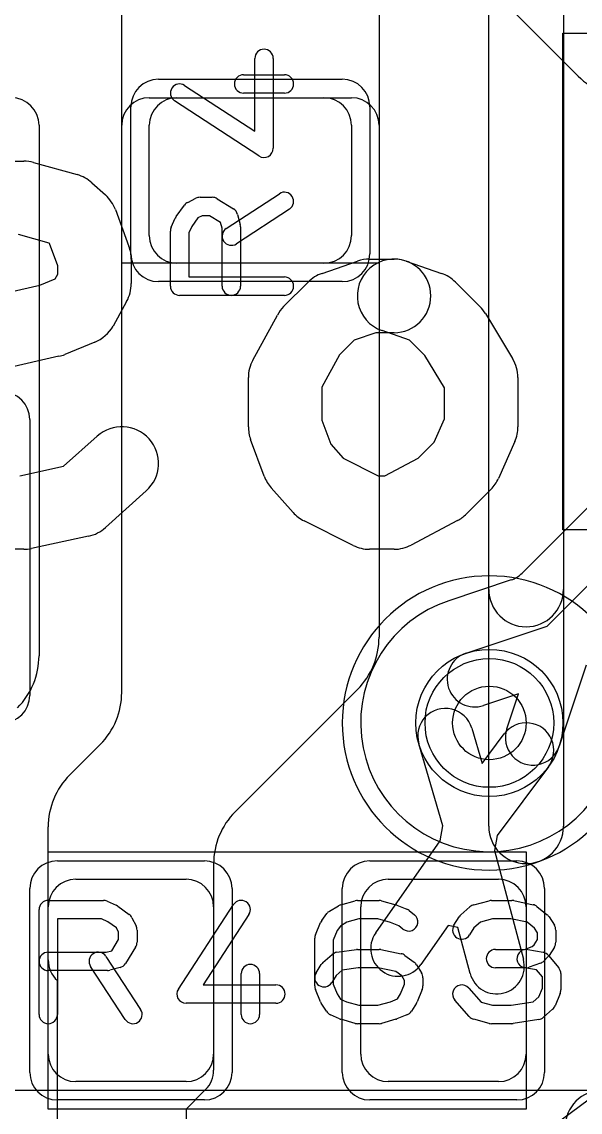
# Model space of a CAD drawing. Extents: x 0 to 20.5, y -0.5 to 20.
# Drawn here: x 3.028 to 4.547, y 9.442 to 12.406 of the extents above; entities that cross this region are included whole.
import ezdxf

# ---------------------------------------------------------------- set-up
doc = ezdxf.new("R2010")
doc.units = 0
for name, color, linetype in [('Hole', 1, 'CONTINUOUS'), ('L1', 3, 'CONTINUOUS'), ('L2', 3, 'CONTINUOUS'), ('L3', 3, 'CONTINUOUS'), ('L4', 3, 'CONTINUOUS'), ('MetalMask-A', 176, 'CONTINUOUS'), ('PartsArea-A', 111, 'CONTINUOUS'), ('PartsSilk-A', 221, 'CONTINUOUS'), ('PartsSilk-B', 221, 'CONTINUOUS'), ('Resist-A', 2, 'CONTINUOUS'), ('Resist-B', 2, 'CONTINUOUS'), ('Silk-A', 140, 'CONTINUOUS'), ('Silk-B', 140, 'CONTINUOUS')]:
    doc.layers.add(name, color=color, linetype=linetype)

msp = doc.modelspace()

# ---------------------------------------------------------------- linework, layer by layer
at = {"layer": 'Hole'}
msp.add_circle((4.3, 10.5), 0.1, dxfattribs=at)
at = {"layer": 'L1'}
for p, q in [((4.54142, 12.25858), (4.25858, 12.54142)), ((3.37497, 12.2), (3.92503, 12.2)), ((3.45, 12.2), (3.85, 12.2)), ((3.075, 12.12503), (3.075, 10.68284)), ((3.3, 10.58284), (3.3, 12.12503)), ((3.375, 11.825), (3.375, 12.125)), ((3.925, 12.125), (3.925, 11.825)), ((4, 12.12503), (4, 10.73284)), ((3.85, 11.75), (3.45, 11.75)), ((3.94142, 10.59142), (3.60858, 10.25858)), ((4.25203, 10.48588), (4.28031, 10.38975)), ((4.28031, 10.38975), (4.34011, 10.47015)), ((3.15858, 10.35858), (3.24142, 10.44142)), ((4.17385, 10.22015), (4.10813, 10.44356)), ((4.46047, 10.38063), (4.32151, 10.19379)), ((3.1, 9.85589), (3.1, 10.21716)), ((4.16658, 10.17951), (4.17385, 10.22015)), ((3.99087, 9.92931), (4.16658, 10.17951)), ((4.32151, 10.19379), (4.31424, 10.15316)), ((4.31424, 10.15316), (4.3925, 9.8576)), ((3.55, 10.11716), (3.55, 9.55605)), ((3.175, 10.075), (3.475, 10.075)), ((4.025, 10.075), (4.325, 10.075)), ((3.1, 9.6), (3.1, 10)), ((3.55, 10), (3.55, 9.6)), ((3.95, 9.6), (3.95, 10)), ((4.4, 10), (4.4, 9.6)), ((4.188, 9.949), (4.11363, 9.84311)), ((4.21438, 9.94429), (4.188, 9.949)), ((4.2475, 9.8192), (4.21438, 9.94429)), ((3.125, 8.72497), (3.125, 9.8)), ((4.17884, 9.1881), (4.71587, 9.5838)), ((3.475, 9.525), (3.175, 9.525)), ((4.325, 9.525), (4.025, 9.525)), ((3.52804, 9.50304), (3.475, 9.45)), ((3.475, 9.45), (3.475, 8.72497))]:
    msp.add_line(p, q, dxfattribs=at)
msp.add_circle((4.3, 10.5), 0.2, dxfattribs=at)
for centre, radius, start, end in [((4.68284, 12.4), 0.2, -135, -90), ((3.00003, 12.12503), 0.07497, 0, 90), ((3.37497, 12.12503), 0.07497, 90, 180), ((3.45, 12.125), 0.075, 90, 180), ((3.85, 12.125), 0.075, 0, 90), ((3.92503, 12.12503), 0.07497, 0, 90), ((3.45, 11.825), 0.075, 180, -90), ((3.85, 11.825), 0.075, -90, 0), ((3.8, 10.73284), 0.2, -45, 0), ((2.875, 10.68284), 0.2, -45, 0), ((3.1, 10.58284), 0.2, -45, 0), ((4.18008, 10.46472), 0.075, 16.38825, -163.60852), ((4.40029, 10.42539), 0.075, -36.64072, 143.35972), ((3.3, 10.21716), 0.2, 135, 180), ((3.75, 10.11716), 0.2, 135, 180), ((3.175, 10), 0.075, 90, 180), ((3.475, 10), 0.075, 0, 90), ((4.025, 10), 0.075, 90, 180), ((4.325, 10), 0.075, 0, 90), ((4.05225, 9.88621), 0.075, 144.92412, -35.07998), ((3.17497, 9.85589), 0.07497, 180, -131.79919), ((4.32, 9.8384), 0.075, -165.167, 14.82997), ((3.175, 9.6), 0.075, 180, -90), ((3.475, 9.6), 0.075, -90, 0), ((4.025, 9.6), 0.075, 180, -90), ((4.325, 9.6), 0.075, -90, 0), ((3.47503, 9.55605), 0.07497, -45, 0)]:
    msp.add_arc(centre, radius, start, end, dxfattribs=at)
at = {"layer": 'L2'}
for start, end in [(90, -90), (-90, 90)]:
    msp.add_arc((4.3, 10.5), 0.40004, start, end, dxfattribs=at)
at = {"layer": 'L3'}
for start, end in [(90, -90), (-90, 90)]:
    msp.add_arc((4.3, 10.5), 0.40004, start, end, dxfattribs=at)
at = {"layer": 'L4'}
for p, q in [((6.24799, 12.76623), (4.38883, 10.90709)), ((4.45745, 10.76351), (5.39951, 11.70557)), ((4.35959, 10.889), (4.18983, 10.83225)), ((4.23659, 10.68968), (4.45745, 10.76351)), ((4.56351, 10.65745), (4.48968, 10.43659)), ((4.37919, 10.57919), (4.28415, 10.54742)), ((4.34742, 10.48415), (4.37919, 10.57919))]:
    msp.add_line(p, q, dxfattribs=at)
msp.add_circle((4.3, 10.5), 0.2, dxfattribs=at)
for centre, radius, start, end in [((4.33582, 10.9601), 0.07497, -71.5143, -45), ((4.3, 10.5), 0.35004, 108.36921, -18.34488), ((4.16606, 10.90335), 0.07497, -71.62789, -71.5143), ((4.26037, 10.61855), 0.075, 108.48568, -71.51587), ((4.41855, 10.46037), 0.075, 161.51432, -18.48413)]:
    msp.add_arc(centre, radius, start, end, dxfattribs=at)
at = {"layer": 'MetalMask-A'}
for p, q in [((3.45, 12.2), (3.85, 12.2)), ((3.375, 11.825), (3.375, 12.125)), ((3.925, 12.125), (3.925, 11.825)), ((3.85, 11.75), (3.45, 11.75)), ((3.175, 10.075), (3.475, 10.075)), ((4.025, 10.075), (4.325, 10.075)), ((3.1, 9.6), (3.1, 10)), ((3.55, 10), (3.55, 9.6)), ((3.95, 9.6), (3.95, 10)), ((4.4, 10), (4.4, 9.6)), ((3.475, 9.525), (3.175, 9.525)), ((4.325, 9.525), (4.025, 9.525))]:
    msp.add_line(p, q, dxfattribs=at)
for centre, start, end in [((3.45, 12.125), 90, 180), ((3.85, 12.125), 0, 90), ((3.45, 11.825), 180, -90), ((3.85, 11.825), -90, 0), ((3.175, 10), 90, 180), ((3.475, 10), 0, 90), ((4.025, 10), 90, 180), ((4.325, 10), 0, 90), ((3.175, 9.6), 180, -90), ((3.475, 9.6), -90, 0), ((4.025, 9.6), 180, -90), ((4.325, 9.6), -90, 0)]:
    msp.add_arc(centre, 0.075, start, end, dxfattribs=at)
at = {"layer": 'PartsArea-A'}
for p, q in [((3.3, 11.75), (3.3, 13.05)), ((4, 13.05), (4, 11.75)), ((4.5, 11.025), (4.5, 12.375)), ((4.5, 12.375), (4.7, 12.375)), ((4, 11.75), (3.3, 11.75)), ((4.7, 11.025), (4.5, 11.025)), ((3.1, 10.15), (4.4, 10.15)), ((3.1, 9.45), (3.1, 10.15)), ((4.4, 10.15), (4.4, 9.45)), ((4.4, 9.45), (3.1, 9.45))]:
    msp.add_line(p, q, dxfattribs=at)
at = {"layer": 'PartsSilk-A'}
for p, q in [((4.2984, 10.21919), (4.2984, 13.45)), ((4.5016, 13.45), (4.5016, 10.21919)), ((3.66204, 12.10869), (3.66204, 12.30694)), ((3.71204, 12.30694), (3.71204, 12.0625)), ((3.63148, 12.2625), (3.74259, 12.2625)), ((3.47108, 12.23343), (3.66204, 12.10869)), ((3.67337, 12.04157), (3.44374, 12.19157)), ((3.74259, 12.2125), (3.63148, 12.2125)), ((3.47956, 11.91542), (3.50178, 11.92653)), ((3.51296, 11.92917), (3.5463, 11.92917)), ((3.55955, 11.92537), (3.60399, 11.89759)), ((3.58447, 11.84453), (3.72891, 11.93898)), ((3.4483, 11.8772), (3.47052, 11.90776)), ((3.75627, 11.89714), (3.61183, 11.80269)), ((3.43456, 11.84765), (3.44567, 11.87265)), ((3.50737, 11.87343), (3.49029, 11.84993)), ((3.51886, 11.87917), (3.50737, 11.87343)), ((3.53913, 11.87917), (3.51886, 11.87917)), ((3.56913, 11.86042), (3.53913, 11.87917)), ((3.57315, 11.84533), (3.56913, 11.86042)), ((3.6149, 11.88283), (3.62231, 11.85505)), ((3.43241, 11.6875), (3.43241, 11.8375)), ((3.49029, 11.84993), (3.48241, 11.8322)), ((3.48241, 11.8322), (3.48241, 11.7125)), ((3.57315, 11.6875), (3.57315, 11.84533)), ((3.62315, 11.84861), (3.62315, 11.6875)), ((3.48241, 11.7125), (3.74259, 11.7125)), ((3.74259, 11.6625), (3.45741, 11.6625)), ((3.075, 9.70741), (3.075, 9.99259)), ((3.1, 10.01759), (3.25, 10.01759)), ((3.26015, 10.01544), (3.28515, 10.00433)), ((3.2897, 10.0017), (3.32026, 9.97948)), ((3.45407, 9.77663), (3.60407, 10.00626)), ((3.86504, 9.98818), (3.89004, 10.00299)), ((3.89591, 10.00552), (3.9348, 10.01663)), ((3.94167, 10.01759), (4, 10.01759)), ((4.00687, 10.01663), (4.04576, 10.00552)), ((4.04817, 10.00469), (4.07595, 9.99358)), ((4.22228, 9.97795), (4.24728, 10.00017)), ((4.25745, 10.00564), (4.29912, 10.01675)), ((4.30556, 10.01759), (4.36111, 10.01759)), ((4.36626, 10.01705), (4.41904, 10.00594)), ((4.42951, 10.001), (4.45729, 9.97878)), ((3.2447, 9.96759), (3.125, 9.96759)), ((3.125, 9.96759), (3.125, 9.70741)), ((3.26243, 9.95971), (3.2447, 9.96759)), ((3.32792, 9.97044), (3.33903, 9.94822)), ((3.64593, 9.97892), (3.52119, 9.78796)), ((3.84389, 9.96315), (3.85778, 9.98167)), ((3.94517, 9.96759), (3.91275, 9.95833)), ((3.9965, 9.96759), (3.94517, 9.96759)), ((4.03079, 9.95779), (3.9965, 9.96759)), ((4.08229, 9.98989), (4.09618, 9.97878)), ((4.2038, 9.95029), (4.21769, 9.97251)), ((4.30884, 9.96759), (4.27606, 9.95885)), ((4.35851, 9.96759), (4.30884, 9.96759)), ((4.40292, 9.95824), (4.35851, 9.96759)), ((4.46287, 9.97251), (4.47676, 9.95029)), ((3.28593, 9.94263), (3.26243, 9.95971)), ((3.29167, 9.93114), (3.28593, 9.94263)), ((3.29167, 9.91087), (3.29167, 9.93114)), ((3.34167, 9.93704), (3.34167, 9.9037)), ((3.82692, 9.92442), (3.84081, 9.95776)), ((3.88577, 9.93565), (3.875, 9.90981)), ((3.8948, 9.94769), (3.88577, 9.93565)), ((3.91275, 9.95833), (3.8948, 9.94769)), ((4.05395, 9.94853), (4.03079, 9.95779)), ((4.06494, 9.93974), (4.05395, 9.94853)), ((4.25818, 9.94296), (4.2462, 9.92379)), ((4.27606, 9.95885), (4.25818, 9.94296)), ((4.42273, 9.9424), (4.40292, 9.95824)), ((4.43056, 9.92987), (4.42273, 9.9424)), ((4.48056, 9.93704), (4.48056, 9.9037)), ((3.27292, 9.88087), (3.29167, 9.91087)), ((3.825, 9.78519), (3.825, 9.91481)), ((3.875, 9.90981), (3.875, 9.79019)), ((4.42198, 9.89715), (4.43056, 9.91087)), ((4.43056, 9.91087), (4.43056, 9.92987)), ((3.1, 9.87685), (3.25783, 9.87685)), ((3.25783, 9.87685), (3.27292, 9.88087)), ((3.33787, 9.89045), (3.31009, 9.84601)), ((3.88541, 9.87661), (3.93819, 9.88402)), ((3.94167, 9.88426), (4, 9.88426)), ((4.0049, 9.88377), (4.06046, 9.87266)), ((4.31667, 9.88426), (4.3956, 9.88426)), ((4.3956, 9.88426), (4.4168, 9.89197)), ((4.40438, 9.88387), (4.44605, 9.87646)), ((4.4168, 9.89197), (4.42198, 9.89715)), ((4.47676, 9.89045), (4.46287, 9.86823)), ((3.25703, 9.86553), (3.35148, 9.72109)), ((3.8288, 9.82066), (3.84269, 9.84288)), ((3.84728, 9.84832), (3.87228, 9.87054)), ((4.07044, 9.86824), (4.09544, 9.84972)), ((4.10176, 9.84287), (4.11564, 9.82065)), ((4.4391, 9.84687), (4.40854, 9.83576)), ((4.45935, 9.8638), (4.44824, 9.85269)), ((4.46088, 9.86785), (4.48865, 9.83452)), ((3.26111, 9.82685), (3.1, 9.82685)), ((3.30964, 9.69373), (3.21519, 9.83817)), ((3.29533, 9.8351), (3.26755, 9.82769)), ((3.625, 9.70741), (3.625, 9.81852)), ((3.675, 9.81852), (3.675, 9.70741)), ((3.88318, 9.81333), (3.8712, 9.79416)), ((3.89985, 9.82814), (3.88318, 9.81333)), ((3.94342, 9.83426), (3.89985, 9.82814)), ((3.99752, 9.83426), (3.94342, 9.83426)), ((4.04517, 9.82473), (3.99752, 9.83426)), ((4.06187, 9.81236), (4.04517, 9.82473)), ((4.4, 9.83426), (4.31667, 9.83426)), ((4.42831, 9.82883), (4.39562, 9.83465)), ((4.44444, 9.80947), (4.42831, 9.82883)), ((4.49444, 9.81852), (4.49444, 9.77407)), ((3.52119, 9.78796), (3.71944, 9.78796)), ((3.875, 9.79019), (3.88618, 9.76336)), ((4.05827, 9.76336), (4.06944, 9.79019)), ((4.06944, 9.80024), (4.06187, 9.81236)), ((4.06944, 9.79019), (4.06944, 9.80024)), ((4.11944, 9.80741), (4.11944, 9.78519)), ((4.44444, 9.77907), (4.44444, 9.80947)), ((3.84081, 9.74224), (3.82692, 9.77558)), ((3.88618, 9.76336), (3.89492, 9.74937)), ((4.0498, 9.74981), (4.05827, 9.76336)), ((4.11752, 9.77558), (4.10364, 9.74224)), ((4.24381, 9.77942), (4.27769, 9.74071)), ((4.41941, 9.74205), (4.43468, 9.75563)), ((4.43468, 9.75563), (4.44444, 9.77907)), ((4.49252, 9.76446), (4.47864, 9.73113)), ((3.71944, 9.73796), (3.475, 9.73796)), ((3.85658, 9.71638), (3.84269, 9.7386)), ((3.89492, 9.74937), (3.91133, 9.74208)), ((3.91133, 9.74208), (3.94517, 9.73241)), ((3.94517, 9.73241), (3.9965, 9.73241)), ((3.9965, 9.73241), (4.03079, 9.74221)), ((4.03079, 9.74221), (4.0498, 9.74981)), ((4.10176, 9.7386), (4.08787, 9.71638)), ((4.24508, 9.70206), (4.20619, 9.7465)), ((4.27769, 9.74071), (4.30884, 9.73241)), ((4.30884, 9.73241), (4.35912, 9.73241)), ((4.35912, 9.73241), (4.41941, 9.74205)), ((3.89263, 9.69567), (3.86763, 9.70678)), ((3.9348, 9.68337), (3.89591, 9.69448)), ((4.04576, 9.69448), (4.00687, 9.68337)), ((4.07595, 9.70642), (4.04817, 9.69531)), ((4.29912, 9.68325), (4.25745, 9.69436)), ((4.47217, 9.72205), (4.44717, 9.69983)), ((4, 9.68241), (3.94167, 9.68241)), ((4.36111, 9.68241), (4.30556, 9.68241)), ((4.43451, 9.69383), (4.36506, 9.68272)), ((1.625, 9.5016), (5.775, 9.5016))]:
    msp.add_line(p, q, dxfattribs=at)
for centre, radius, start, end in [((3.68704, 12.30694), 0.025, 0, 180), ((3.63148, 12.2375), 0.025, 90, -90), ((3.74259, 12.2375), 0.025, -90, 90), ((3.45741, 12.2125), 0.025, 56.85026, -123.15356), ((3.68704, 12.0625), 0.025, -123.14974, 0), ((3.51296, 11.90417), 0.025, 90, 116.56505), ((3.5463, 11.90417), 0.025, 57.99462, 90), ((3.74259, 11.91806), 0.025, -56.81854, 123.18086), ((3.49074, 11.89306), 0.025, 116.56505, 143.97932), ((3.59074, 11.87639), 0.025, 14.92551, 57.98998), ((3.46852, 11.8625), 0.025, 143.98274, 156.03964), ((3.45741, 11.8375), 0.025, 156.04915, 180), ((3.59815, 11.82361), 0.025, 123.18146, -56.81914), ((3.59815, 11.84861), 0.025, 0, 14.93527), ((3.74259, 11.6875), 0.025, -90, 90), ((3.45741, 11.6875), 0.025, 180, -90), ((3.59815, 11.6875), 0.025, 180, 0), ((4.4, 10.21919), 0.1016, 180, 0), ((3.1, 9.99259), 0.025, 90, 180), ((3.25, 9.99259), 0.025, 66.04914, 90), ((3.275, 9.98148), 0.025, 53.98274, 66.03964), ((3.625, 9.99259), 0.025, -33.14974, 146.84644), ((3.90278, 9.98148), 0.025, 105.94854, 120.63752), ((3.94167, 9.99259), 0.025, 90, 105.94854), ((4, 9.99259), 0.025, 74.05146, 90), ((4.03889, 9.98148), 0.025, 68.2071, 74.05146), ((4.06667, 9.97037), 0.025, 51.33303, 68.2071), ((4.26389, 9.98148), 0.025, 104.92551, 131.63069), ((4.30556, 9.99259), 0.025, 90, 104.92885), ((4.36111, 9.99259), 0.025, 78.11016, 90), ((4.41389, 9.98148), 0.025, 51.33303, 78.11298), ((3.30556, 9.95926), 0.025, 26.56505, 53.97932), ((3.86389, 9.94815), 0.025, 143.1301, 157.39424), ((3.87778, 9.96667), 0.025, 120.63752, 143.1301), ((4.08056, 9.95926), 0.025, -128.66697, 51.34522), ((4.23889, 9.95926), 0.025, 131.62783, 147.98998), ((4.44167, 9.95926), 0.025, 32.00538, 51.34522), ((3.31667, 9.93704), 0.025, 0, 26.56505), ((4.225, 9.93704), 0.025, 147.99462, -32.01002), ((4.45556, 9.93704), 0.025, 0, 32.01002), ((3.31667, 9.9037), 0.025, -32.00538, 0), ((3.85, 9.91481), 0.025, 157.39424, 180), ((4.45556, 9.9037), 0.025, -32.00538, 0), ((3.1, 9.85185), 0.025, 90, -90), ((3.23611, 9.85185), 0.025, 33.18146, -146.81914), ((3.88889, 9.85185), 0.025, 98.00047, 131.62783), ((3.94167, 9.85926), 0.025, 90, 98.00047), ((4, 9.85926), 0.025, 78.69456, 90), ((4.05556, 9.84815), 0.025, 53.47387, 78.69456), ((4.31667, 9.85926), 0.025, 90, -90), ((4.4, 9.85926), 0.025, 79.90837, -100.08326), ((4.44167, 9.85185), 0.025, 39.7909, 79.91674), ((3.28889, 9.85926), 0.025, -75.07449, -32.01002), ((3.65, 9.81852), 0.025, 0, 180), ((3.86389, 9.82963), 0.025, 131.62783, 147.99462), ((4.08056, 9.82963), 0.025, 31.98594, 53.47387), ((4.43056, 9.87037), 0.025, -70.02864, -45), ((4.44167, 9.88148), 0.025, -45, -32.01002), ((3.26111, 9.85185), 0.025, -90, -75.06473), ((3.85, 9.80741), 0.025, 147.99462, -32.01002), ((4.09444, 9.80741), 0.025, 0, 31.98594), ((4.4, 9.85926), 0.025, -90, -70.02141), ((4.46944, 9.81852), 0.025, 0, 39.8005), ((3.71944, 9.76296), 0.025, -90, 90), ((3.85, 9.78519), 0.025, 180, -157.39424), ((4.09444, 9.78519), 0.025, -22.60576, 0), ((4.225, 9.76296), 0.025, 41.18808, -138.81042), ((3.475, 9.76296), 0.025, 146.85026, -90), ((4.46944, 9.77407), 0.025, -22.60576, 0), ((3.86389, 9.75185), 0.025, -157.39424, -147.99462), ((4.08056, 9.75185), 0.025, -32.00538, -22.60576), ((4.45556, 9.74074), 0.025, -48.37217, -22.60888), ((3.1, 9.70741), 0.025, 180, 0), ((3.33056, 9.70741), 0.025, -146.81854, 33.18086), ((3.65, 9.70741), 0.025, 180, 0), ((3.87778, 9.72963), 0.025, -147.99462, -113.95086), ((3.90278, 9.71852), 0.025, -113.95086, -105.94854), ((4.03889, 9.71852), 0.025, -74.05146, -68.2071), ((4.06667, 9.72963), 0.025, -68.2071, -32.00538), ((4.26389, 9.71852), 0.025, -138.81192, -104.92885), ((4.43056, 9.71852), 0.025, -80.91063, -48.36931), ((3.94167, 9.70741), 0.025, -105.94854, -90), ((4, 9.70741), 0.025, -90, -74.05146), ((4.30556, 9.70741), 0.025, -104.92551, -90), ((4.36111, 9.70741), 0.025, -90, -80.91133)]:
    msp.add_arc(centre, radius, start, end, dxfattribs=at)
at = {"layer": 'PartsSilk-B'}
for p, q in [((2.95926, 12.02778), (3.03333, 12.02778)), ((3.06041, 12.02404), (3.17893, 11.9907)), ((3.21874, 11.96878), (3.25578, 11.93545)), ((3.28266, 11.89584), (3.3197, 11.79584)), ((3.10231, 11.8045), (3.01953, 11.82778)), ((3.10368, 11.80326), (3.10231, 11.8045)), ((3.12593, 11.74319), (3.10368, 11.80326)), ((3.12593, 11.72036), (3.12593, 11.74319)), ((3.32593, 11.76111), (3.32593, 11.69444)), ((3.84507, 11.72228), (3.94136, 11.75561)), ((3.97407, 11.76111), (4.04074, 11.76111)), ((4.07345, 11.75561), (4.16975, 11.72228)), ((3.11853, 11.70704), (3.12593, 11.72036)), ((2.93731, 11.65867), (3.07729, 11.69016)), ((3.07729, 11.69016), (3.11853, 11.70704)), ((3.7404, 11.63182), (3.80707, 11.69849)), ((4.20776, 11.69849), (4.27442, 11.63182)), ((3.31334, 11.64587), (3.2763, 11.57921)), ((3.65665, 11.48678), (3.72332, 11.609)), ((4.28922, 11.61294), (4.3633, 11.49072)), ((4.08259, 11.5408), (4.00803, 11.56661)), ((3.22676, 11.53523), (3.14528, 11.50189)), ((3.93223, 11.5408), (3.892, 11.50058)), ((3.99089, 11.56111), (3.93223, 11.5408)), ((4.04074, 11.56111), (3.99089, 11.56111)), ((4.12444, 11.49895), (4.08259, 11.5408)), ((3.12936, 11.49688), (2.98379, 11.46413)), ((3.892, 11.50058), (3.84444, 11.41339)), ((4.17778, 11.41095), (4.12444, 11.49895)), ((3.64444, 11.30556), (3.64444, 11.43889)), ((3.84444, 11.41339), (3.84444, 11.32348)), ((4.37778, 11.43889), (4.37778, 11.30556)), ((4.17778, 11.32678), (4.17778, 11.41095)), ((4.14949, 11.26314), (4.17778, 11.32678)), ((3.84444, 11.32348), (3.86872, 11.25793)), ((3.14183, 11.19775), (3.2331, 11.27989)), ((3.68771, 11.17083), (3.65067, 11.27083)), ((3.86872, 11.25793), (3.90269, 11.21972)), ((4.10659, 11.22023), (4.14949, 11.26314)), ((4.36916, 11.26494), (4.32471, 11.16494)), ((3.90269, 11.21972), (3.99768, 11.17222)), ((4.0159, 11.17222), (4.10659, 11.22023)), ((3.02273, 11.17222), (3.14183, 11.19775)), ((3.99768, 11.17222), (4.0159, 11.17222)), ((3.3669, 11.13123), (3.25579, 11.03123)), ((3.766, 11.07246), (3.70674, 11.13913)), ((4.30405, 11.13485), (4.23739, 11.06818)), ((3.92935, 10.98278), (3.79602, 11.04945)), ((4.21346, 11.05051), (4.08753, 10.98384)), ((3.20985, 11.00778), (3.05429, 10.97444)), ((3.03333, 10.97222), (2.95926, 10.97222)), ((4.04074, 10.97222), (3.97407, 10.97222))]:
    msp.add_line(p, q, dxfattribs=at)
for centre, start, end in [((3.03333, 11.92778), 74.28757, 90), ((3.15185, 11.89444), 48.0196, 74.28856), ((3.18889, 11.86111), 20.32334, 48.01792), ((3.22593, 11.76111), 0, 20.32463), ((4.04074, 11.66111), 70.90734, -109.09104), ((3.97407, 11.66111), 90, 109.09288), ((4.04074, 11.66111), -90, 90), ((3.87778, 11.62778), 109.09266, 135), ((4.13704, 11.62778), 44.99595, 70.90896), ((3.22593, 11.69444), -29.05906, 0), ((3.81111, 11.56111), 135, 151.3879), ((4.2037, 11.56111), 31.21825, 44.9957), ((3.18889, 11.62778), -67.7464, -29.05898), ((3.10741, 11.59444), -77.32018, -67.7466), ((3.74444, 11.43889), 151.38725, 180), ((4.27778, 11.43889), 0, 31.2209), ((3.3, 11.20556), -48.01151, 131.9875), ((3.74444, 11.30556), 180, -159.67537), ((4.27778, 11.30556), -23.96598, 0), ((3.78148, 11.20556), -159.67666, -138.36753), ((4.23333, 11.20556), -44.99595, -23.96515), ((3.84074, 11.13889), -138.36884, -116.56677), ((4.16667, 11.13889), -62.10243, -44.9957), ((3.18889, 11.10556), -77.90124, -48.01151), ((3.03333, 11.07222), -90, -77.90124), ((3.97407, 11.07222), -116.56505, -90), ((4.04074, 11.07222), -90, -62.10231)]:
    msp.add_arc(centre, 0.1, start, end, dxfattribs=at)
at = {"layer": 'Resist-A'}
for p, q in [((3.4, 12.25), (3.9, 12.25)), ((3.325, 11.775), (3.325, 12.175)), ((3.975, 12.175), (3.975, 11.775)), ((3.9, 11.7), (3.4, 11.7)), ((3.05, 11.325), (3.05, 10.575)), ((3.125, 10.125), (3.525, 10.125)), ((3.975, 10.125), (4.375, 10.125)), ((3.05, 9.55), (3.05, 10.05)), ((3.6, 10.05), (3.6, 9.55)), ((3.9, 9.55), (3.9, 10.05)), ((4.45, 10.05), (4.45, 9.55)), ((3.525, 9.475), (3.125, 9.475)), ((4.375, 9.475), (3.975, 9.475))]:
    msp.add_line(p, q, dxfattribs=at)
msp.add_circle((4.3, 10.5), 0.175, dxfattribs=at)
for centre, start, end in [((3.4, 12.175), 90, 180), ((3.9, 12.175), 0, 90), ((3.4, 11.775), 180, -90), ((3.9, 11.775), -90, 0), ((2.975, 11.325), 0, 90), ((2.975, 10.575), -90, 0), ((3.125, 10.05), 90, 180), ((3.525, 10.05), 0, 90), ((3.975, 10.05), 90, 180), ((4.375, 10.05), 0, 90), ((3.125, 9.55), 180, -90), ((3.525, 9.55), -90, 0), ((3.975, 9.55), 180, -90), ((4.375, 9.55), -90, 0)]:
    msp.add_arc(centre, 0.075, start, end, dxfattribs=at)
at = {"layer": 'Resist-B'}
msp.add_circle((4.3, 10.5), 0.175, dxfattribs=at)
at = {"layer": 'Silk-A'}
for p, q in [((4.2984, 10.86308), (4.2984, 13.45)), ((4.5016, 13.45), (4.5016, 10.86308))]:
    msp.add_line(p, q, dxfattribs=at)
for centre, start, end in [((4.4, 10.86308), 180, 0), ((4.6074, 9.4), 90, -90)]:
    msp.add_arc(centre, 0.1016, start, end, dxfattribs=at)
at = {"layer": 'Silk-B'}
for p, q in [((2.95926, 12.02778), (3.03333, 12.02778)), ((3.06041, 12.02404), (3.17893, 11.9907)), ((3.21874, 11.96878), (3.25578, 11.93545)), ((3.28266, 11.89584), (3.3197, 11.79584)), ((3.10231, 11.8045), (3.01953, 11.82778)), ((3.10368, 11.80326), (3.10231, 11.8045)), ((3.12593, 11.74319), (3.10368, 11.80326)), ((3.12593, 11.72036), (3.12593, 11.74319)), ((3.32593, 11.76111), (3.32593, 11.69444)), ((3.84507, 11.72228), (3.94136, 11.75561)), ((3.97407, 11.76111), (4.04074, 11.76111)), ((4.07345, 11.75561), (4.16975, 11.72228)), ((3.11853, 11.70704), (3.12593, 11.72036)), ((2.93731, 11.65867), (3.07729, 11.69016)), ((3.07729, 11.69016), (3.11853, 11.70704)), ((3.7404, 11.63182), (3.80707, 11.69849)), ((4.20776, 11.69849), (4.27442, 11.63182)), ((3.31334, 11.64587), (3.2763, 11.57921)), ((3.65665, 11.48678), (3.72332, 11.609)), ((4.28922, 11.61294), (4.3633, 11.49072)), ((4.08259, 11.5408), (4.00803, 11.56661)), ((3.22676, 11.53523), (3.14528, 11.50189)), ((3.93223, 11.5408), (3.892, 11.50058)), ((3.99089, 11.56111), (3.93223, 11.5408)), ((4.04074, 11.56111), (3.99089, 11.56111)), ((4.12444, 11.49895), (4.08259, 11.5408)), ((3.12936, 11.49688), (2.98379, 11.46413)), ((3.892, 11.50058), (3.84444, 11.41339)), ((4.17778, 11.41095), (4.12444, 11.49895)), ((3.64444, 11.30556), (3.64444, 11.43889)), ((3.84444, 11.41339), (3.84444, 11.32348)), ((4.37778, 11.43889), (4.37778, 11.30556)), ((4.17778, 11.32678), (4.17778, 11.41095)), ((4.14949, 11.26314), (4.17778, 11.32678)), ((3.84444, 11.32348), (3.86872, 11.25793)), ((3.14183, 11.19775), (3.2331, 11.27989)), ((3.68771, 11.17083), (3.65067, 11.27083)), ((3.86872, 11.25793), (3.90269, 11.21972)), ((4.10659, 11.22023), (4.14949, 11.26314)), ((4.36916, 11.26494), (4.32471, 11.16494)), ((3.90269, 11.21972), (3.99768, 11.17222)), ((4.0159, 11.17222), (4.10659, 11.22023)), ((3.02273, 11.17222), (3.14183, 11.19775)), ((3.99768, 11.17222), (4.0159, 11.17222)), ((3.3669, 11.13123), (3.25579, 11.03123)), ((3.766, 11.07246), (3.70674, 11.13913)), ((4.30405, 11.13485), (4.23739, 11.06818)), ((3.92935, 10.98278), (3.79602, 11.04945)), ((4.21346, 11.05051), (4.08753, 10.98384)), ((3.20985, 11.00778), (3.05429, 10.97444)), ((3.03333, 10.97222), (2.95926, 10.97222)), ((4.04074, 10.97222), (3.97407, 10.97222))]:
    msp.add_line(p, q, dxfattribs=at)
for centre, start, end in [((3.03333, 11.92778), 74.28757, 90), ((3.15185, 11.89444), 48.0196, 74.28856), ((3.18889, 11.86111), 20.32334, 48.01792), ((3.22593, 11.76111), 0, 20.32463), ((4.04074, 11.66111), 70.90734, -109.09104), ((3.97407, 11.66111), 90, 109.09288), ((4.04074, 11.66111), -90, 90), ((3.87778, 11.62778), 109.09266, 135), ((4.13704, 11.62778), 44.99595, 70.90896), ((3.22593, 11.69444), -29.05906, 0), ((3.81111, 11.56111), 135, 151.3879), ((4.2037, 11.56111), 31.21825, 44.9957), ((3.18889, 11.62778), -67.7464, -29.05898), ((3.10741, 11.59444), -77.32018, -67.7466), ((3.74444, 11.43889), 151.38725, 180), ((4.27778, 11.43889), 0, 31.2209), ((3.3, 11.20556), -48.01151, 131.9875), ((3.74444, 11.30556), 180, -159.67537), ((4.27778, 11.30556), -23.96598, 0), ((3.78148, 11.20556), -159.67666, -138.36753), ((4.23333, 11.20556), -44.99595, -23.96515), ((3.84074, 11.13889), -138.36884, -116.56677), ((4.16667, 11.13889), -62.10243, -44.9957), ((3.18889, 11.10556), -77.90124, -48.01151), ((3.03333, 11.07222), -90, -77.90124), ((3.97407, 11.07222), -116.56505, -90), ((4.04074, 11.07222), -90, -62.10231)]:
    msp.add_arc(centre, 0.1, start, end, dxfattribs=at)

doc.saveas('drawing.dxf')
